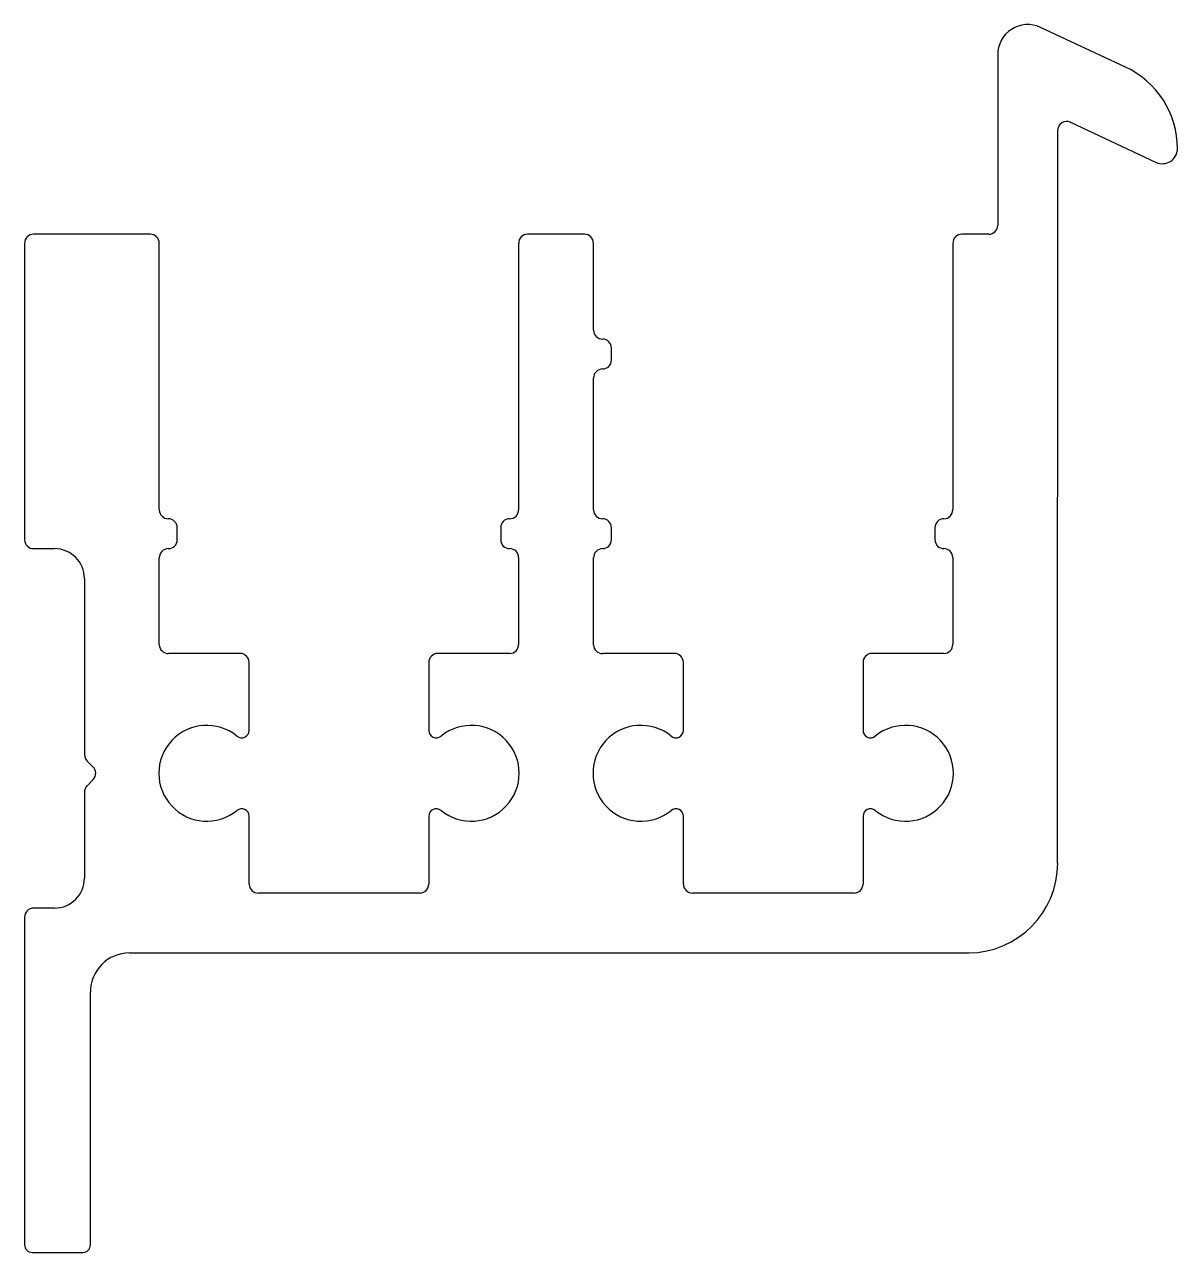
# Model space of a CAD drawing. Extents: x 1366.1 to 1404.6, y 1973 to 2014.
import ezdxf

# ---------------------------------------------------------------- set-up
doc = ezdxf.new("R2010")
doc.units = 0
doc.layers.get('0').update_dxf_attribs({"linetype": 'CONTINUOUS'})

msp = doc.modelspace()

# ---------------------------------------------------------------- linework, layer by layer
for p, q in [((1402.873, 2012.575), (1400.032, 2013.899)), ((1398.61, 2012.979), (1398.61, 2007.293)), ((1401.037, 2010.728), (1401.036, 2010.729)), ((1401.036, 2010.729), (1403.902, 2009.392)), ((1400.609, 1985.993), (1400.61, 2010.449)), ((1370.309, 2006.993), (1366.41, 2006.993)), ((1384.809, 2006.993), (1382.91, 2006.993)), ((1398.31, 2006.993), (1397.41, 2006.993)), ((1398.309, 2006.993), (1398.31, 2006.993)), ((1366.11, 2006.686), (1366.11, 1996.787)), ((1370.61, 1997.787), (1370.61, 2006.693)), ((1382.61, 2006.686), (1382.61, 1997.793)), ((1385.11, 2003.787), (1385.11, 2006.693)), ((1397.11, 2006.686), (1397.11, 1997.793)), ((1385.709, 2002.793), (1385.709, 2003.193)), ((1385.11, 1997.787), (1385.11, 2002.186)), ((1371.209, 1996.793), (1371.209, 1997.193)), ((1382.01, 1997.193), (1382.01, 1996.793)), ((1385.709, 1996.793), (1385.709, 1997.193)), ((1396.51, 1997.186), (1396.51, 1996.786)), ((1366.417, 1996.493), (1367.11, 1996.493)), ((1370.61, 1993.287), (1370.61, 1996.186)), ((1382.61, 1996.193), (1382.61, 1996.193)), ((1382.61, 1996.193), (1382.61, 1993.293)), ((1385.11, 1993.287), (1385.11, 1996.186)), ((1397.11, 1996.193), (1397.11, 1996.193)), ((1397.11, 1996.193), (1397.11, 1993.293)), ((1368.11, 1995.493), (1368.11, 1989.614)), ((1373.309, 1992.993), (1370.917, 1992.993)), ((1373.61, 1990.428), (1373.61, 1992.693)), ((1379.61, 1992.686), (1379.609, 1990.428)), ((1382.316, 1992.993), (1379.91, 1992.993)), ((1387.809, 1992.993), (1385.417, 1992.993)), ((1388.11, 1990.428), (1388.11, 1992.693)), ((1394.11, 1992.686), (1394.109, 1990.428)), ((1396.816, 1992.993), (1394.41, 1992.993)), ((1368.204, 1989.398), (1368.39, 1989.212)), ((1368.397, 1988.781), (1368.196, 1988.579)), ((1368.397, 1988.781), (1368.397, 1988.781)), ((1368.11, 1988.358), (1368.11, 1985.493)), ((1373.61, 1985.287), (1373.61, 1987.558)), ((1379.61, 1987.558), (1379.61, 1985.293)), ((1388.11, 1985.287), (1388.11, 1987.558)), ((1394.11, 1987.558), (1394.11, 1985.293)), ((1379.316, 1984.993), (1373.917, 1984.993)), ((1393.816, 1984.993), (1388.417, 1984.993)), ((1367.11, 1984.493), (1366.41, 1984.493)), ((1366.11, 1984.186), (1366.11, 1973.243)), ((1369.61, 1982.993), (1369.61, 1982.993)), ((1369.61, 1982.993), (1397.641, 1982.993)), ((1368.31, 1973.243), (1368.31, 1981.693)), ((1366.36, 1972.993), (1368.06, 1972.993))]:
    msp.add_line(p, q)
for centre, radius, start, end in [((1399.609, 2012.993), 1, 64.9974, 180.8011), ((1401.609, 2009.853), 3.001, 359.8602, 65.0908), ((1400.91, 2010.456), 0.301, 64.9972, 181.3919), ((1404.11, 2009.847), 0.5, 245.4336, 359.8607), ((1366.41, 2006.693), 0.3, 89.9976, 181.3201), ((1370.309, 2006.693), 0.3, 0, 90), ((1382.91, 2006.693), 0.3, 89.9953, 181.2468), ((1384.809, 2006.693), 0.3, 0, 90), ((1397.41, 2006.693), 0.3, 90, 181.2468), ((1398.309, 2007.293), 0.3, 270, 360), ((1385.41, 2003.793), 0.3, 181.2368, 271.2006), ((1385.409, 2003.193), 0.3, 359.9929, 88.7062), ((1385.41, 2002.193), 0.3, 90.0462, 181.2601), ((1385.409, 2002.793), 0.3, 270.0466, 0), ((1370.91, 1997.793), 0.3, 181.2368, 269.9534), ((1382.309, 1997.793), 0.3, 270.0466, 0.0147), ((1385.41, 1997.793), 0.3, 181.2368, 271.2006), ((1396.809, 1997.793), 0.3, 270.0466, 0.0147), ((1370.909, 1997.193), 0.3, 359.9735, 89.9534), ((1382.31, 1997.193), 0.3, 90.0466, 180), ((1385.409, 1997.193), 0.3, 359.9929, 88.7062), ((1396.81, 1997.193), 0.3, 90.0466, 181.3683), ((1366.41, 1996.793), 0.3, 181.3221, 271.3221), ((1370.909, 1996.793), 0.3, 270.0466, 0), ((1382.31, 1996.793), 0.3, 179.9797, 269.9534), ((1385.409, 1996.793), 0.3, 270.0466, 0), ((1396.81, 1996.793), 0.3, 181.3533, 269.953), ((1367.11, 1995.493), 1, 0, 90), ((1370.91, 1996.193), 0.3, 90.0462, 181.2601), ((1382.309, 1996.193), 0.3, 0, 89.9534), ((1385.41, 1996.193), 0.3, 90.0462, 181.2601), ((1396.809, 1996.193), 0.3, 0, 89.9534), ((1370.91, 1993.293), 0.3, 181.3221, 271.3179), ((1382.309, 1993.293), 0.3, 271.3198, 360), ((1385.41, 1993.293), 0.3, 181.3221, 271.3179), ((1396.809, 1993.293), 0.3, 271.3198, 360), ((1373.309, 1992.693), 0.3, 0, 90), ((1379.91, 1992.693), 0.3, 90, 181.2832), ((1387.809, 1992.693), 0.3, 0, 90), ((1394.41, 1992.693), 0.3, 90, 181.2832), ((1372.193, 1988.993), 1.6, 50.8882, 309.1118), ((1381.027, 1988.993), 1.6, 230.8882, 129.116), ((1386.693, 1988.993), 1.6, 50.8882, 309.1118), ((1395.527, 1988.993), 1.6, 230.8882, 129.116), ((1373.36, 1990.428), 0.25, 230.8882, 0), ((1379.859, 1990.428), 0.25, 179.9973, 309.116), ((1387.86, 1990.428), 0.25, 230.8882, 0), ((1394.359, 1990.428), 0.25, 179.9973, 309.116), ((1368.419, 1989.621), 0.309, 181.2727, 226.0814), ((1368.185, 1988.993), 0.3, 315.0175, 46.8521), ((1368.419, 1988.365), 0.309, 136.1235, 181.2789), ((1373.36, 1987.558), 0.25, 0, 129.1118), ((1379.86, 1987.558), 0.25, 50.8882, 180), ((1387.86, 1987.558), 0.25, 0, 129.1118), ((1394.36, 1987.558), 0.25, 50.8882, 180), ((1397.61, 1985.993), 3, 270.5926, 0), ((1367.11, 1985.493), 1, 270, 0), ((1373.91, 1985.293), 0.3, 181.3211, 271.3211), ((1379.309, 1985.293), 0.3, 271.3201, 0), ((1388.41, 1985.293), 0.3, 181.3211, 271.3211), ((1393.809, 1985.293), 0.3, 271.3201, 0), ((1366.41, 1984.193), 0.3, 90, 181.3262), ((1369.61, 1981.693), 1.3, 90, 180), ((1366.36, 1973.243), 0.25, 180, 270), ((1368.06, 1973.243), 0.25, 270, 0)]:
    msp.add_arc(centre, radius, start, end)

doc.saveas('drawing.dxf')
